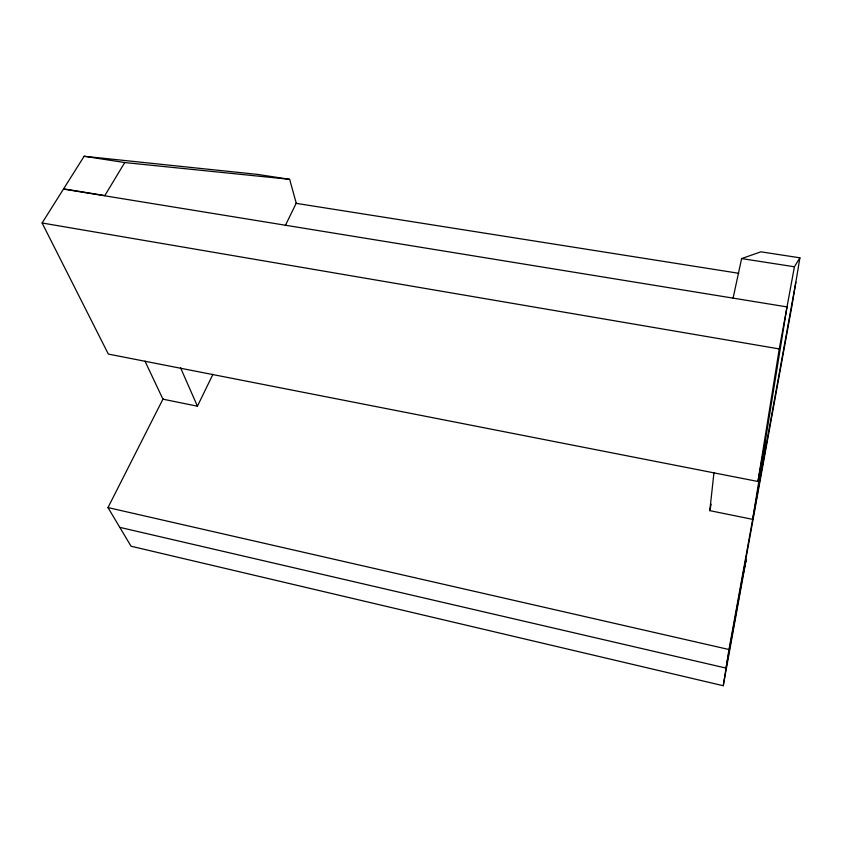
<?xml version="1.0" encoding="UTF-8"?>
<svg xmlns="http://www.w3.org/2000/svg" width="842" height="842" viewBox="0 0 842 842"><rect width="100%" height="100%" fill="white"/><g stroke="black" fill="none" stroke-linecap="round" stroke-linejoin="round"><path stroke-width="1.26" d="M765.136 442.218L757.958 481.487L108.334 354.072L42.1 222.993L63.455 189.092L787.017 306.909L752.664 519.367L709.806 510.652L713.942 472.836M163.19 398.655L107.986 507.579L131.047 546.226L723.246 685.735L728.972 649.519L795.827 282.312M757.958 481.487L779.26 348.925L794.416 266.777L799.9 257.81L760.884 251.821L741.623 258.578L733.087 298.131M799.9 257.81L791.933 305.751L726.036 668.095L119.785 527.355M723.246 685.735L746.138 559.73L742.633 576.833M709.806 510.652L711.122 504.211M144.982 361.144L162.938 399.171L197.428 406.191L212.942 374.311M285.322 225.582L296.237 203.154L289.637 179.325L257.589 174.41L84.137 156.265L63.613 188.84L104.85 195.544L124.742 162.559L289.637 179.325M84.137 156.265L124.742 162.559M741.623 258.578L794.416 266.777M295.858 203.301L738.687 273.282M42.1 222.993L779.26 348.925M107.986 507.579L728.972 649.519M180.504 367.67L197.428 406.191"/></g></svg>
